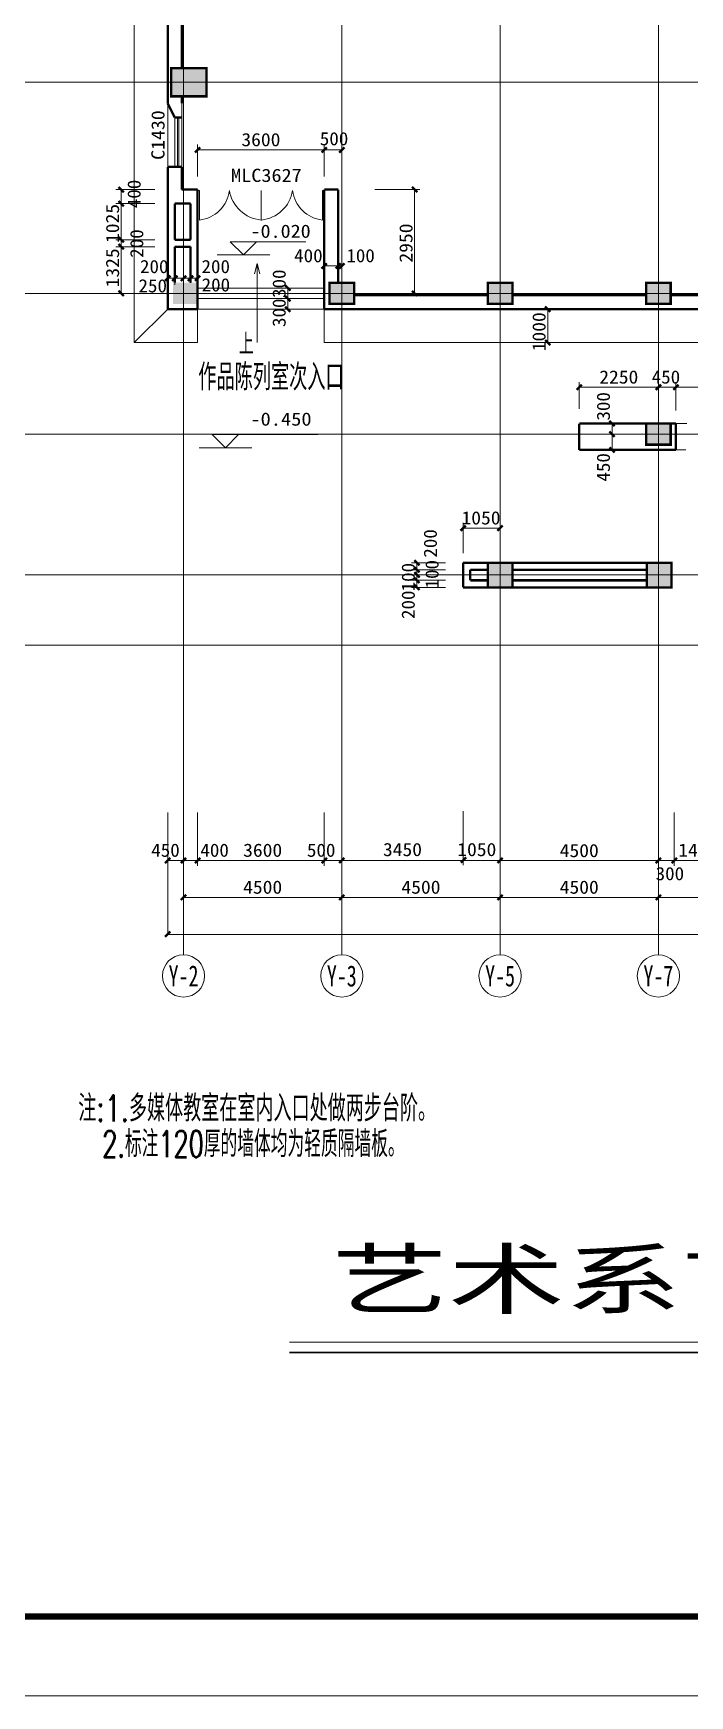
# Model space of a CAD drawing. Extents: x -307567 to 704339, y -10277 to 165507.
# Drawn here: x -256240 to -237575, y -10277 to 36973 of the extents above; entities that cross this region are included whole.
import ezdxf
from ezdxf.enums import TextEntityAlignment as Align

# ---------------------------------------------------------------- set-up
doc = ezdxf.new("R2010")
doc.units = 0
doc.header["$MEASUREMENT"] = 0
for name, color, linetype, lineweight in [('AXIS', 7, 'CONTINUOUS', 5), ('ziti', 32, 'CONTINUOUS', 0), ('我的', 255, 'CONTINUOUS', 0)]:
    doc.layers.add(name, color=color, linetype=linetype, lineweight=lineweight)
doc.layers.add('JELIBTLTC', color=3, linetype='CONTINUOUS')
doc.layers.add('中文', color=4, linetype='CONTINUOUS')
doc.styles.add('HZ', font='txt', dxfattribs={"width": 0.7, "height": 5, "bigfont": 'STF:宋体'})
doc.styles.add('JELIBTLZX1', font='arial.ttf', dxfattribs={"width": 0.65})
doc.styles.get("Standard").update_dxf_attribs({"font": 'txt', "height": 3})

msp = doc.modelspace()

# ---------------------------------------------------------------- linework, layer by layer
at = {"layer": 'AXIS'}
msp.add_lwpolyline([(-177306.93977, 165506.4863), (-307567.04743, 165506.4863), (-307567.04743, -10277.04998), (-177306.93977, -10277.04998)], close=True, dxfattribs=at)
at = {"layer": 'AXIS', "const_width": 180.29081}
msp.add_lwpolyline([(-179560.57485, 163252.85122), (-305313.41235, 163252.85122), (-305313.41235, -8023.4149), (-179560.57485, -8023.4149)], close=True, dxfattribs=at)
at = {"layer": '我的', "color": 0}
for p, q in [((-251967.1694, 13462.38227), (-251967.1694, 77580.27533)), ((-251967.1694, 13462.38227), (-251967.1694, 77580.27533)), ((-247467.1919, 13462.38227), (-247467.1919, 77580.27533)), ((-242967.2144, 13462.38227), (-242967.2144, 77580.27533)), ((-238467.2369, 13462.38227), (-238467.2369, 77580.27533)), ((-253367.16393, 66981.98238), (-253367.16393, 28180.52424)), ((-260807.86464, 35580.48533), (-192202.20944, 35580.48533)), ((-252417.16715, 34980.48833), (-252417.16715, 33180.49733)), ((-252017.17068, 34980.48833), (-252017.17068, 33175.12093)), ((-252217.16663, 34580.49186), (-252217.16663, 33180.49733)), ((-252135.91856, 33180.49733), (-252135.91856, 34580.49186)), ((-252098.41875, 33180.49733), (-252098.41875, 34580.49186)), ((-251967.1694, 33807.44732), (-251967.1694, 32903.23584)), ((-251567.17293, 33806.88428), (-251567.17293, 32902.67279)), ((-251567.17293, 33657.44807), (-247967.19093, 33657.44807)), ((-251567.17293, 33657.44807), (-251567.17293, 33657.44807)), ((-247967.19093, 33807.44732), (-247967.19093, 32903.23584)), ((-247967.19093, 33657.44807), (-247467.1919, 33657.44807)), ((-247467.1919, 33807.44732), (-247467.1919, 32903.23584)), ((-253890.04416, 32530.50363), (-252781.94575, 32530.50363)), ((-253890.04416, 32130.50258), (-252781.94575, 32130.50258)), ((-253740.04491, 32130.50258), (-253740.04491, 32530.50363)), ((-253740.04491, 31105.50962), (-253740.04491, 32130.50258)), ((-252217.16663, 32130.50258), (-251767.16888, 32130.50258)), ((-251767.16888, 31105.50962), (-251767.16888, 32130.50258)), ((-251567.17293, 29430.51723), (-251567.17293, 32530.50363)), ((-251516.62692, 32502.93724), (-251554.12673, 32502.93724)), ((-251516.62692, 32502.93724), (-251516.62692, 31664.44313)), ((-249762.63407, 32502.93724), (-249762.63407, 31664.44313)), ((-249757.63303, 32502.93724), (-249757.63303, 31664.44313)), ((-248014.64247, 32502.93724), (-247977.14266, 32502.93724)), ((-248014.64247, 32502.93724), (-248014.64247, 31664.44313)), ((-245246.65552, 32530.50363), (-246526.6891, 32530.50363)), ((-245396.65477, 29580.51648), (-245396.65477, 32530.50363)), ((-252417.16715, 31723.84568), (-252417.16715, 31043.4406)), ((-252217.16663, 31723.84568), (-252217.16663, 31105.50962)), ((-253890.04416, 31105.50962), (-252781.94575, 31105.50962)), ((-253890.04416, 30905.51023), (-252781.94575, 30905.51023)), ((-253740.04491, 30905.51023), (-253740.04491, 31105.50962)), ((-253740.04491, 29580.51648), (-253740.04491, 30905.51023)), ((-251767.16888, 29880.51498), (-251767.16888, 30905.51023)), ((-250262.98786, 30673.24211), (-250637.98598, 31048.24023)), ((-250637.98598, 31048.24023), (-248487.9975, 31048.24023)), ((-249887.98973, 31048.24023), (-250262.98786, 30673.24211)), ((-251012.98411, 30673.24211), (-249512.99161, 30673.24211)), ((-249875.22277, 30427.8431), (-249952.86368, 30138.06641)), ((-249875.22277, 28187.85414), (-249875.22277, 30427.8431)), ((-249875.22277, 30427.8431), (-249797.57728, 30138.06641)), ((-247967.19093, 30509.38299), (-247967.19093, 29930.59064)), ((-247967.19093, 30359.38374), (-247567.18988, 30359.38374)), ((-247567.18988, 30509.38299), (-247567.18988, 29930.59064)), ((-247567.18988, 30359.38374), (-247467.1919, 30359.38374)), ((-247467.1919, 30509.38299), (-247467.1919, 29930.59064)), ((-252417.16715, 30158.38758), (-252417.16715, 29823.49164)), ((-252417.16715, 30008.38833), (-252217.16663, 30008.38833)), ((-252217.16663, 30158.38758), (-252217.16663, 29823.49164)), ((-252217.16663, 30008.38833), (-251967.1694, 30008.38833)), ((-251967.1694, 30158.38758), (-251967.1694, 29823.49164)), ((-251967.1694, 30008.38833), (-251567.17293, 30008.38833)), ((-251767.16888, 30158.38758), (-251767.16888, 29880.51498)), ((-251767.16888, 30008.38833), (-251567.17293, 30008.38833)), ((-251567.17293, 30158.38758), (-251567.17293, 29430.51723)), ((-260807.86464, 29580.51648), (-240682.96679, 29580.51648)), ((-254354.91686, 29580.51648), (-252777.78241, 29580.51648)), ((-253890.04416, 29580.51648), (-252781.94575, 29580.51648)), ((-251713.86256, 29580.51648), (-247467.1919, 29580.51648)), ((-251567.17293, 29730.51573), (-247967.19093, 29730.51573)), ((-251567.17293, 29430.51723), (-247967.19093, 29430.51723)), ((-249153.43378, 29730.51573), (-248500.9819, 29730.51573)), ((-249153.43378, 29430.51723), (-248500.9819, 29430.51723)), ((-249003.43453, 29430.51723), (-249003.43453, 29730.51573)), ((-249003.43453, 29130.51873), (-249003.43453, 29430.51723)), ((-245246.65552, 29580.51648), (-246526.6891, 29580.51648)), ((-189822.88479, 29580.51648), (-241491.62516, 29580.51648)), ((-252417.16715, 29130.51873), (-253367.16393, 28180.52424)), ((-251567.17293, 29130.51873), (-247967.19093, 29130.51873)), ((-251567.17293, 29130.51873), (-251567.17293, 28180.52424)), ((-249153.43378, 29130.51873), (-248500.9819, 29130.51873)), ((-247967.19093, 29130.51873), (-247967.19093, 28180.52424)), ((-241764.55623, 29130.51873), (-240566.2651, 29130.51873)), ((-241614.55698, 28180.52424), (-241614.55698, 29130.51873)), ((-253367.16393, 28180.52424), (-251567.17293, 28180.52424)), ((-247967.19093, 28180.52424), (-234417.25715, 28180.52424)), ((-241764.55623, 28180.52424), (-240566.2651, 28180.52424)), ((-240717.22565, 27060.96921), (-240717.22565, 26303.06857)), ((-238467.2369, 27060.96921), (-238467.2369, 26303.06857)), ((-238467.2369, 27060.96921), (-238467.2369, 26248.8639)), ((-237967.24245, 27060.96921), (-237967.24245, 26248.8639)), ((-240717.22565, 26910.96996), (-238467.2369, 26910.96996)), ((-238467.2369, 26910.96996), (-238117.2417, 26910.96996)), ((-238117.2417, 26910.96996), (-234417.25715, 26910.96996)), ((-189560.05651, 25580.53686), (-262527.69704, 25580.53686)), ((-250775.77216, 25190.29528), (-251150.77029, 25565.2934)), ((-251150.77029, 25565.2934), (-248150.78529, 25565.2934)), ((-250400.77404, 25565.2934), (-250775.77216, 25190.29528)), ((-235396.72918, 25580.53686), (-240717.22565, 25580.53686)), ((-240054.80373, 25580.53686), (-239247.45456, 25580.53686)), ((-239934.75123, 25880.53536), (-237967.24245, 25880.53536)), ((-239934.75123, 25580.53686), (-239314.91485, 25580.53686)), ((-239784.75198, 25580.53686), (-239784.75198, 25880.53536)), ((-239784.75198, 25130.53911), (-239784.75198, 25580.53686)), ((-238117.23713, 25880.53536), (-237654.85693, 25880.53536)), ((-251525.76841, 25190.29528), (-250025.77591, 25190.29528)), ((-240054.80373, 25130.53911), (-239247.45456, 25130.53911)), ((-239934.75123, 25130.53911), (-239314.91485, 25130.53911)), ((-238117.2417, 25130.53911), (-237690.41583, 25130.53911)), ((-244017.20915, 23056.84457), (-244017.20915, 22194.71394)), ((-244017.20915, 22906.84532), (-242967.2144, 22906.84532)), ((-242967.2144, 23056.84457), (-242967.2144, 22194.71394)), ((-245482.59031, 21924.77434), (-244522.81575, 21924.77434)), ((-245332.59106, 21724.77554), (-245332.59106, 21924.77434)), ((-189560.05651, 21580.55667), (-261158.70212, 21580.55667)), ((-245594.92953, 21580.55667), (-241780.94867, 21580.55667)), ((-245482.59031, 21724.77554), (-244522.81575, 21724.77554)), ((-245482.59031, 21580.55667), (-244522.81575, 21580.55667)), ((-245482.59031, 21424.77646), (-244522.81575, 21424.77646)), ((-245332.59106, 21580.55667), (-245332.59106, 21724.77554)), ((-245332.59106, 21424.77646), (-245332.59106, 21580.55667)), ((-245332.59106, 21224.77765), (-245332.59106, 21424.77646)), ((-239634.94041, 21580.55667), (-235264.2805, 21580.55667)), ((-245482.59031, 21224.77765), (-244522.81575, 21224.77765)), ((-212863.93779, 19580.56686), (-262216.69396, 19580.56686)), ((-252417.16715, 11362.39277), (-252417.16715, 14828.29331)), ((-251567.17293, 13312.38188), (-251567.17293, 14828.29331)), ((-247967.18864, 13312.38188), (-247967.18864, 14828.29331)), ((-247467.1919, 13331.41216), (-247467.1919, 14862.88977)), ((-244017.20915, 13331.41216), (-244017.20915, 14862.88977)), ((-242967.2144, 13331.41216), (-242967.2144, 14862.88977)), ((-238016.83632, 13312.38302), (-238016.83632, 14828.29331)), ((-252417.16715, 13462.38227), (-244917.20465, 13462.38227)), ((-252417.16715, 13462.38113), (-251967.1694, 13462.38113)), ((-251967.1694, 13312.38188), (-251967.1694, 13658.29956)), ((-251967.1694, 10781.39516), (-251967.1694, 13462.38227)), ((-247467.1919, 13312.38302), (-247467.1919, 13658.29956)), ((-247467.1919, 10781.39516), (-247467.1919, 13462.38227)), ((-244917.20465, 13462.38227), (-238467.2369, 13462.38227)), ((-242967.2144, 13312.38302), (-242967.2144, 13658.29956)), ((-242967.2144, 10781.39516), (-242967.2144, 13462.38227)), ((-238467.2369, 13312.38302), (-238467.2369, 13658.29956)), ((-238467.2369, 10781.39516), (-238467.2369, 13462.38227)), ((-238467.2369, 13462.38227), (-238016.83632, 13462.38227)), ((-238016.83632, 13462.38227), (-236676.84058, 13462.38227)), ((-251967.1694, 12412.38752), (-247467.1919, 12412.38752)), ((-247467.1919, 12412.38752), (-242967.2144, 12412.38752)), ((-242967.2144, 12412.38752), (-238467.2369, 12412.38752)), ((-238467.2369, 12412.38752), (-233967.2594, 12412.38752)), ((-252417.16715, 11362.39277), (-190667.47285, 11362.39277))]:
    msp.add_line(p, q, dxfattribs=at)
at = {"layer": '我的', "color": 0, "linetype": 'ByBlock', "lineweight": 20}
msp.add_line((-248955.95398, -226.00567), (-210983.05548, -226.00567), dxfattribs=at)
at = {"layer": '我的', "color": 0, "linetype": 'ByBlock', "lineweight": 30}
msp.add_line((-248955.95398, -526.00567), (-210983.05548, -526.00567), dxfattribs=at)
at = {"layer": '我的', "color": 0, "const_width": 67.49966}
for points in [[(-252417.16715, 35580.48533), (-252417.16715, 40580.46186)], [(-252017.17068, 35980.48638), (-252017.17068, 40180.46538)], [(-252317.16918, 35980.48638), (-252317.16918, 35180.48886), (-251317.17113, 35180.48886), (-251317.17113, 35980.48638), (-252317.16918, 35980.48638), (-252317.16918, 35180.48886)], [(-252417.16715, 35580.48533), (-252417.16715, 34980.48833)], [(-252217.16663, 34580.49186), (-252417.16715, 34980.48833)], [(-252017.17068, 35180.48886), (-252017.17068, 34980.48833)], [(-252017.17068, 34580.49186), (-252217.16663, 34580.49186)], [(-252017.17068, 34580.49186), (-252217.16663, 34580.49186)], [(-252017.17068, 34580.49186), (-252217.16663, 34580.49186)], [(-251642.17255, 33581.8854), (-251492.1733, 33731.88465)], [(-248042.19055, 33582.44845), (-247892.1913, 33732.4477)], [(-247542.19153, 33582.44845), (-247392.19228, 33732.4477)], [(-252017.17068, 33180.49733), (-252417.16715, 33180.49733)], [(-252417.16715, 29130.51873), (-252417.16715, 33170.49982)], [(-252017.17068, 32530.50363), (-252017.17068, 33170.49982)], [(-253815.04453, 32605.50326), (-253665.04528, 32455.50401)], [(-245471.65439, 32605.50326), (-245321.65514, 32455.50401)], [(-253815.04453, 32205.50221), (-253665.04528, 32055.50296)], [(-251767.16888, 32130.50258), (-252217.16663, 32130.50258)], [(-252217.16663, 31105.50962), (-252217.16663, 32130.50258)], [(-251567.17293, 32530.50363), (-252017.17068, 32530.50363)], [(-251967.1694, 32530.50363), (-252017.17068, 32530.50363)], [(-251767.16888, 32130.50258), (-251767.16888, 31105.50962)], [(-251567.17293, 32530.50363), (-251567.17293, 29430.51723)], [(-247967.19093, 29130.51873), (-247967.19093, 32530.50363)], [(-247967.19093, 32530.50363), (-247567.18988, 32530.50363)], [(-247567.18988, 29880.51498), (-247567.18988, 32530.50363)], [(-253815.04453, 31180.50924), (-253665.04528, 31030.50999)], [(-253815.04453, 30980.50986), (-253665.04528, 30830.51061)], [(-252217.16663, 31105.50962), (-251767.16888, 31105.50962)], [(-252217.16663, 30905.51023), (-251767.16888, 30905.51023)], [(-252217.16663, 29887.3299), (-252217.16663, 30905.51023)], [(-251767.16888, 30905.51023), (-251767.16888, 29880.51498)], [(-248042.19055, 30284.38411), (-247892.1913, 30434.38336)], [(-247642.1895, 30284.38411), (-247492.19025, 30434.38336)], [(-247542.19153, 30284.38411), (-247392.19228, 30434.38336)], [(-252492.16678, 29933.38871), (-252342.16753, 30083.38796)], [(-252292.16625, 29933.38871), (-252142.167, 30083.38796)], [(-252042.16903, 29933.38871), (-251892.16978, 30083.38796)], [(-251842.1685, 29933.38871), (-251692.16925, 30083.38796)], [(-251641.17006, 29933.38871), (-251491.17081, 30083.38796)], [(-249078.43415, 29805.51535), (-248928.4349, 29655.5161)], [(-247817.19168, 29880.51498), (-247817.19168, 29280.51798), (-247117.1967, 29280.51798), (-247117.1967, 29880.51498), (-247817.19168, 29880.51498), (-247817.19168, 29280.51798)], [(-243317.21418, 29880.51498), (-243317.21418, 29280.51798), (-242617.2192, 29280.51798), (-242617.2192, 29880.51498), (-243317.21418, 29880.51498), (-243317.21418, 29280.51798)], [(-238817.23668, 29880.51498), (-238817.23668, 29280.51798), (-238117.2417, 29280.51798), (-238117.23713, 29880.51498), (-238817.23668, 29880.51498), (-238817.23668, 29280.51798)], [(-253815.04453, 29655.5161), (-253665.04528, 29505.51685)], [(-251567.17293, 29430.51723), (-251567.17293, 29130.51873)], [(-251567.17293, 29430.51723), (-251567.17293, 29130.51873)], [(-249078.43415, 29505.51685), (-248928.4349, 29355.5176)], [(-247117.1967, 29530.51749), (-243317.21418, 29530.51749)], [(-245471.65439, 29655.5161), (-245321.65514, 29505.51685)], [(-242617.2192, 29530.51749), (-238817.23668, 29530.51749)], [(-238117.2417, 29530.51749), (-234317.25918, 29530.51749)], [(-252417.16715, 29130.51873), (-251567.17293, 29130.51873)], [(-249078.43415, 29205.51835), (-248928.4349, 29055.5191)], [(-247967.19093, 29130.51873), (-247467.1919, 29130.51873)], [(-247467.1919, 29130.51873), (-242967.2144, 29130.51873)], [(-242967.2144, 29130.51873), (-238467.2369, 29130.51873)], [(-241689.55661, 29205.51835), (-241539.55736, 29055.5191)], [(-238467.2369, 29130.51873), (-234417.25715, 29130.51873)], [(-241689.55661, 28255.52386), (-241539.55736, 28105.52461)], [(-240792.22528, 26835.97034), (-240642.22603, 26985.96959)], [(-238542.23653, 26835.97034), (-238392.23728, 26985.96959)], [(-238542.23653, 26835.97034), (-238392.23728, 26985.96959)], [(-238042.24208, 26835.97034), (-237892.24283, 26985.96959)], [(-239859.75161, 25955.53498), (-239709.75236, 25805.53573)], [(-240717.22565, 25880.53536), (-240717.22565, 25130.53911)], [(-240717.22565, 25880.53536), (-237967.24245, 25880.53536)], [(-239859.75161, 25655.53648), (-239709.75236, 25505.53723)], [(-238817.23668, 25880.53536), (-238817.23668, 25280.53836), (-238117.2417, 25280.53836), (-238117.23713, 25880.53536), (-238817.23668, 25880.53536), (-238817.23668, 25280.53836)], [(-237967.24245, 25880.53536), (-237967.24245, 25130.53911)], [(-240717.22565, 25130.53911), (-237967.24245, 25130.53911)], [(-239859.75161, 25205.53873), (-239709.75236, 25055.53948)], [(-238467.2369, 25130.53911), (-238117.2417, 25130.53911)], [(-244092.20878, 22831.84569), (-243942.20953, 22981.84494)], [(-243042.21403, 22831.84569), (-242892.21478, 22981.84494)], [(-245407.59069, 21999.77397), (-245257.59144, 21849.77472)], [(-245407.59069, 21799.77516), (-245257.59144, 21649.77591)], [(-244017.20915, 21924.77434), (-238591.34059, 21924.77434)], [(-244017.20915, 21924.77434), (-244017.20915, 21724.77554)], [(-244017.20915, 21724.77554), (-244017.20915, 21224.77765)], [(-243817.25898, 21729.08822), (-243817.25898, 21724.77554)], [(-243817.25898, 21724.77554), (-243817.25898, 21424.77646)], [(-243817.25898, 21724.77554), (-243817.25898, 21424.77646)], [(-243817.25898, 21724.77554), (-243317.35151, 21724.77554)], [(-243317.35151, 21924.77434), (-243317.35151, 21224.77765), (-242617.35653, 21224.77765), (-242617.35653, 21924.77434), (-243317.35151, 21924.77434), (-243317.35151, 21224.77765)], [(-242617.35653, 21724.77554), (-238797.37441, 21724.77554)], [(-238797.37441, 21924.77434), (-238797.37441, 21224.77765), (-238097.37944, 21224.77765), (-238097.37944, 21924.77434), (-238797.37441, 21924.77434), (-238797.37441, 21224.77765)], [(-245407.59069, 21655.55629), (-245257.59144, 21505.55704)], [(-245407.59069, 21499.77609), (-245257.59144, 21349.77684)], [(-245407.59069, 21299.77728), (-245257.59144, 21149.77803)], [(-243317.35151, 21424.77646), (-243817.25898, 21424.77646)], [(-238797.37441, 21424.77646), (-242617.35653, 21424.77646)], [(-238797.37441, 21224.77765), (-244017.20915, 21224.77765)], [(-252492.16678, 13387.3815), (-252342.16753, 13537.38075)], [(-252042.16903, 13387.38264), (-251892.16978, 13537.38189)], [(-252042.16903, 13387.3815), (-251892.16978, 13537.38075)], [(-251642.17255, 13387.3815), (-251492.1733, 13537.38075)], [(-248042.18826, 13387.3815), (-247892.18901, 13537.38075)], [(-247542.19153, 13387.38264), (-247392.19228, 13537.38189)], [(-244080.08726, 13399.41147), (-243930.08801, 13549.41072)], [(-243042.21403, 13387.38264), (-242892.21478, 13537.38189)], [(-238542.23653, 13387.38264), (-238392.23728, 13537.38189)], [(-238091.83595, 13387.38264), (-237941.8367, 13537.38189)], [(-252042.16903, 12337.38789), (-251892.16978, 12487.38714)], [(-247542.19153, 12337.38789), (-247392.19228, 12487.38714)], [(-243042.21403, 12337.38789), (-242892.21478, 12487.38714)], [(-238542.23653, 12337.38789), (-238392.23728, 12487.38714)], [(-252492.16678, 11292.3919), (-252342.16753, 11442.39115)]]:
    msp.add_lwpolyline(points, dxfattribs=at)
at = {"layer": '我的', "color": 0}
for centre in [(-251967.1694, 10181.39816), (-247467.1919, 10181.39816), (-242967.2144, 10181.39816), (-238467.2369, 10181.39816)]:
    msp.add_circle(centre, 599.997, dxfattribs=at)
for centre, radius, start, end in [((-251617.75556, 32619.88841), 960.78364, 276.038246207, 353.004099179), ((-249666.09906, 32672.0961), 1012.26963, 189.619603665, 264.526710242), ((-249852.43083, 32656.89613), 997.26536, 275.626533549, 351.116922613), ((-247913.49552, 32619.88841), 960.79372, 186.990498978, 263.953376486)]:
    msp.add_arc(centre, radius, start, end, dxfattribs=at)
for points in [[(-252317.16918, 35980.48638), (-251317.17113, 35980.48638), (-252317.16918, 35180.48886), (-251317.17113, 35180.48886)], [(-252267.1679, 29880.51498), (-251567.17293, 29880.51498), (-252267.1679, 29280.51798), (-251567.17293, 29280.51798)], [(-247817.19168, 29880.51498), (-247117.1967, 29880.51498), (-247817.19168, 29280.51798), (-247117.1967, 29280.51798)], [(-243317.21418, 29880.51498), (-242617.2192, 29880.51498), (-243317.21418, 29280.51798), (-242617.2192, 29280.51798)], [(-238817.23668, 29880.51498), (-238117.2417, 29880.51498), (-238817.23668, 29280.51798), (-238117.2417, 29280.51798)], [(-238817.23668, 25880.53536), (-238117.2417, 25880.53536), (-238817.23668, 25280.53836), (-238117.2417, 25280.53836)], [(-243317.35151, 21924.77434), (-242617.35653, 21924.77434), (-243317.35151, 21224.77823), (-242617.35653, 21224.77823)], [(-238797.37441, 21924.77434), (-238097.37944, 21924.77434), (-238797.37441, 21224.77823), (-238097.37944, 21224.77823)]]:
    msp.add_solid(points, dxfattribs=at)

# ---------------------------------------------------------------- texts
at = {"layer": 'JELIBTLTC', "color": 0, "lineweight": 0, "style": 'JELIBTLZX1', "width": 1.5}
msp.add_text('艺术系首层平面图1:450', height=1620, dxfattribs=at).set_placement((-247757.75797, 747.6641))
at = {"layer": 'ziti', "style": 'HZ'}
for s, width, p, p2 in [('作品陈列室次入口', 0.484497, (-251548.13463, 26824.89023), (-247413.7803, 26824.89023)), ('注:1.多媒体教室在室内入口处做两步台阶。', 0.489033, (-254958.87121, 6044.91524), (-244787.04478, 6044.91524)), ('2.标注120厚的墙体均为轻质隔墙板。', 0.488459, (-254276.44512, 5031.42009), (-245679.61539, 5031.42009))]:
    msp.add_text(s, height=749.99625, dxfattribs=dict(at, width=width)).set_placement(p, p2, align=Align.FIT)
at = {"layer": '中文', "color": 0, "lineweight": 0, "style": 'HZ', "width": 0.484497}
msp.add_text('作品陈列室次入口', height=750, dxfattribs=at).set_placement((-251548.3482, 26824.31922), (-247413.9732, 26824.31922), align=Align.FIT)
at = {"layer": '我的', "color": 0}
for s, width, p, p2 in [('C1430', 0.902401, (-252507.65284, 33374.45312), (-252507.65284, 34784.44744)), ('400', 0.925713, (-253186.27952, 32000.73639), (-253186.27952, 32810.73142)), ('1025', 0.934736, (-253800.04369, 31013.50988), (-253800.04369, 32123.50341)), ('200', 0.925715, (-253110.69167, 30591.51225), (-253110.69167, 31401.50842)), ('2950', 0.845714, (-245456.65355, 30455.51248), (-245456.65355, 31565.50716)), ('1325', 0.887999, (-253800.04369, 29750.51647), (-253800.04369, 30860.51)), ('300', 0.925715, (-249063.4356, 29449.51776), (-249063.4356, 30259.51394)), ('300', 0.925715, (-249063.4356, 28624.52188), (-249063.4356, 29434.51806)), ('1000', 1.044706, (-241674.55577, 27933.52535), (-241674.55577, 29043.52003)), ('300', 0.925715, (-239844.75077, 25964.53457), (-239844.75077, 26774.53075)), ('450', 0.864, (-239844.75077, 24230.54361), (-239844.75077, 25040.53979)), ('200', 0.925715, (-244763.85917, 22068.77349), (-244763.85917, 22878.76967)), ('100', 1.08, (-245392.58985, 21109.77827), (-245392.58985, 21919.77445)), ('100', 1.08, (-244715.76218, 21193.47822), (-244715.76218, 22003.47383)), ('200', 0.925715, (-245392.58985, 20324.78215), (-245392.58985, 21134.77833))]:
    msp.add_text(s, height=374.998125, rotation=90, dxfattribs=dict(at, width=width)).set_placement(p, p2, align=Align.FIT)
for s, height, width, p, p2 in [('3600', 374.998125, 0.887999, (-250322.17641, 33762.4448), (-249212.18287, 33762.4448)), ('500', 374.998125, 0.925713, (-248092.40698, 33788.45251), (-247282.41194, 33788.45251)), ('MLC3627', 374.998125, 0.804, (-250615.49159, 32747.28569), (-248605.50256, 32747.28569)), ('-0.020', 374.998125, 1.013334, (-250062.17939, 31159.85505), (-248352.18656, 31159.85505)), ('400', 374.998125, 0.925716, (-248822.1862, 30464.38275), (-248012.18887, 30464.38275)), ('100', 374.998125, 1.080005, (-247338.19474, 30464.38275), (-246528.19513, 30464.38275)), ('200', 374.998125, 0.925713, (-253205.16217, 30155.38695), (-252395.16714, 30155.38695)), ('200', 374.998125, 0.925716, (-251456.1429, 30155.3572), (-250646.14558, 30155.3572)), ('250', 374.998125, 0.863999, (-253247.7706, 29607.88946), (-252437.77557, 29607.88946)), ('200', 374.998125, 0.925716, (-251452.9752, 29634.88937), (-250642.97787, 29634.88937)), ('2250', 374.998125, 0.845717, (-240147.23033, 27015.96898), (-239037.23222, 27015.96898)), ('450', 374.998125, 0.863999, (-238657.23534, 27015.96898), (-237847.24031, 27015.96898)), ('  -0.450 ', 374.998125, 0.87, (-250646.77043, 25820.29167), (-248036.78439, 25820.29167)), ('1050', 374.998125, 0.98667, (-244064.21209, 23011.84433), (-242954.21398, 23011.84433)), ('450', 374.998125, 0.863999, (-252885.16408, 13567.38129), (-252075.16905, 13567.38129)), ('400', 374.998125, 0.925713, (-251488.17247, 13567.38129), (-250678.17743, 13567.38129)), ('3600', 374.998125, 0.887999, (-250272.17742, 13567.38129), (-249162.18388, 13567.38129)), ('500', 374.998125, 0.925713, (-248458.18579, 13567.38129), (-247648.19075, 13567.38129)), ('3450', 374.998125, 0.845717, (-246297.19958, 13586.41043), (-245187.20147, 13586.41043)), ('1050', 374.998125, 0.98667, (-244184.20966, 13586.41043), (-243074.21155, 13586.41043)), ('4500', 374.998125, 0.888003, (-241272.22471, 13557.38149), (-240162.2266, 13557.38149)), ('1490', 374.998125, 0.934736, (-237901.83751, 13567.38129), (-236791.84397, 13567.38129)), ('300', 374.998125, 0.925713, (-238545.27606, 12901.41973), (-237735.28103, 12901.41973)), ('4500', 374.998125, 0.887999, (-250272.17742, 12517.38654), (-249162.18388, 12517.38654)), ('4500', 374.998125, 0.888003, (-245772.20221, 12517.38654), (-244662.2041, 12517.38654)), ('4500', 374.998125, 0.888003, (-241272.22471, 12517.38654), (-240162.2266, 12517.38654)), ('Y-2', 599.997, 0.531561, (-252392.41599, 9881.39966), (-251541.92281, 9881.39966)), ('Y-3', 599.997, 0.531562, (-247892.44078, 9881.39966), (-247041.94531, 9881.39966)), ('Y-5', 599.997, 0.531564, (-243392.46557, 9881.39966), (-242541.96781, 9881.39966)), ('Y-7', 599.997, 0.531561, (-238892.48349, 9881.39966), (-238041.99031, 9881.39966))]:
    msp.add_text(s, height=height, dxfattribs=dict(at, width=width)).set_placement(p, p2, align=Align.FIT)
at = {"layer": '我的', "color": 0, "style": 'HZ', "width": 0.492185}
msp.add_text('上', height=599.997, dxfattribs=at).set_placement((-250392.57095, 27843.38069), (-249972.57488, 27843.38069), align=Align.FIT)

doc.saveas('drawing.dxf')
